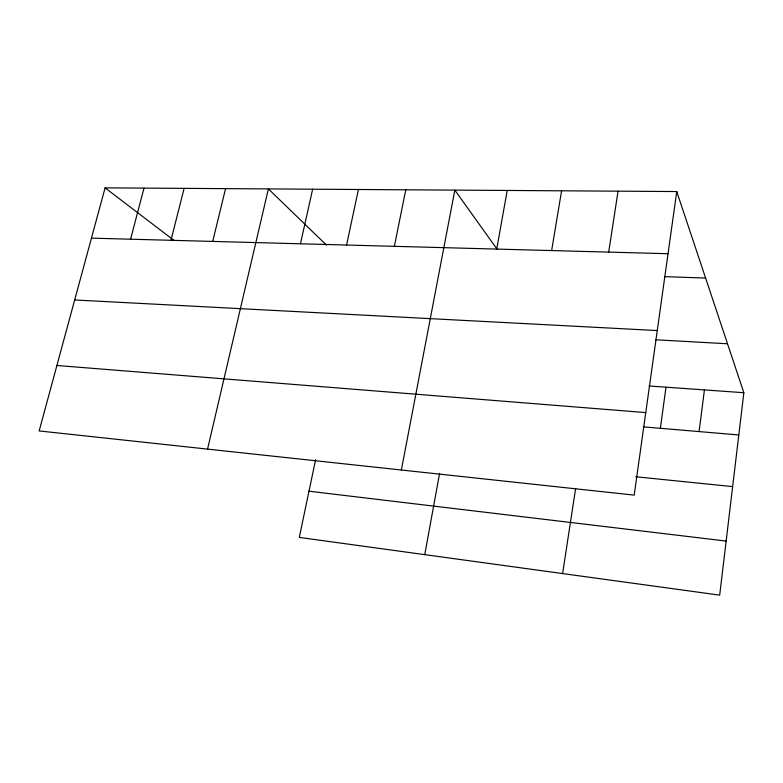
<?xml version="1.0" encoding="UTF-8"?>
<svg xmlns="http://www.w3.org/2000/svg" width="783" height="783" viewBox="0 0 783 783"><rect width="100%" height="100%" fill="white"/><g stroke="black" fill="none" stroke-linecap="round" stroke-linejoin="round"><path stroke-width="1.17" d="M676.747 191.551L634.191 495.12L39.15 430.944L105.088 187.861L676.747 191.551L743.85 392.714L719.694 595.139L299.292 537.412L315.618 459.621M699.092 431.58L704.426 389.914M660.372 428.301L665.981 387.184M608.694 252.106L618.051 191.179M562.615 573.567L575.642 488.386M551.633 250.57L561.587 190.807M496.725 249.082L507.218 190.455M424.748 554.638L439.596 473.363M401.366 470.006L454.835 190.122L497.195 249.386M394.358 246.322L405.79 189.799M346.585 245.03L358.418 189.496M300.437 243.787L312.652 189.202M207.554 449.099L268.393 188.918L326.462 245.099M212.712 241.418L225.573 188.634M170.978 240.293L184.122 188.37M130.585 239.197L143.984 188.116M91.454 238.149L668.036 253.712M664.679 276.644L705.6 278.063M74.679 299.958L657.26 330.563M655.851 339.783L727.524 343.776M649.058 385.98L743.85 392.714M56.905 365.485L645.76 412.592M643.323 426.852L738.809 434.957M635.659 476.749L732.643 486.615M308.991 491.205L726.144 541.063M105.088 187.861L174.149 240.508"/></g></svg>
